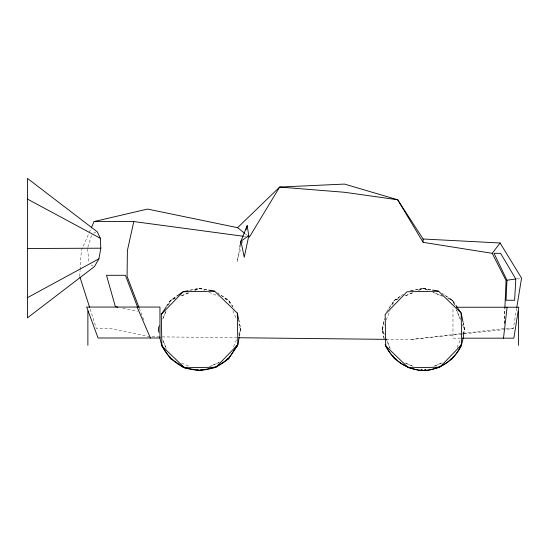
<?xml version="1.0" encoding="UTF-8"?>
<svg xmlns="http://www.w3.org/2000/svg" width="549" height="549" viewBox="0 0 549 549"><rect width="100%" height="100%" fill="white"/><g stroke="black" fill="none" stroke-linecap="round" stroke-linejoin="round"><path stroke-width="0.41" stroke-dasharray="2.75 2.06" d="M504.222 323.526L504.874 308.36M504.243 323.491L504.95 308.215M79.708 276.346L80.079 270.527M80.12 269.696L81.334 250.57L88.897 233.318M504.009 328.583L410.034 339.618L513.336 328.583L516.623 308.394M159.244 325.276L158.448 329.455L159.231 333.668M239.446 336.166L240.716 329.475L238.801 319.443M384.039 338.685L382.289 329.489L384.362 318.598M463.624 334.492L464.571 329.475L463.294 322.785M239.666 247.764L236.962 261.887L240.915 247.887M159.292 325.379L158.435 329.489L159.135 332.742M239.337 336.043L240.702 329.462L238.492 318.797M384.183 338.5L382.303 329.455L384.348 319.635M463.534 334.396L464.564 329.462L463.205 322.908M242.308 242.953L242.775 241.306M87.826 247.215L91.587 235.308M159.086 327.918L158.435 329.489L159.086 331.061L158.448 329.455L159.1 327.883M162.669 319.264L166.244 310.617L162.682 319.237M233.545 346.762L236.804 338.905M238.753 334.183L240.716 329.475L238.767 324.761M382.303 329.455L384.259 334.169L382.289 329.489L384.259 324.733M386.194 320.053L390.126 310.59M392.405 305.086L394.36 300.372L400.688 296.069M457.077 347.544L460.337 339.694M462.608 334.183L464.571 329.475L462.622 324.761L464.564 329.462M89.247 232.529L90.962 228.61M166.827 305.992L170.506 300.372L176.126 296.542M388.836 308.799L394.36 300.372L399.946 296.721M166.649 306.026L170.478 300.399L176.092 296.721M386.668 311.654L394.333 300.399L399.082 298.416L394.333 300.399M401.388 295.588L403.501 294.154M175.193 298.443L170.478 300.399L168.522 305.114L170.506 300.372L175.227 298.416M181.479 295.829L190.119 292.246M194.833 290.284L199.548 288.328L207.769 290.05M418.688 290.284L423.403 288.328L432.447 290.222M181.513 295.808L190.167 292.226M194.888 290.27L199.61 288.321L207.954 289.913M418.743 290.27L423.464 288.321L432.646 290.078M93.584 233.195L95.828 232.405M190.558 290.215L199.61 288.321M411.126 290.901L423.464 288.321L428.179 290.277L423.403 288.328L409.204 291.045M189.529 290.249L199.548 288.328L204.317 290.277M516.712 278.768L519.937 278.322M505.704 328.583L513.336 328.583M460.666 338.17L452.959 338.17L452.959 307.234M159.622 336.866L150.22 336.763L110.322 328.583L96.384 328.583L89.871 308.181M162.223 336.894L236.825 337.717M386.022 339.357L410.151 339.618M244.312 236.386L246.014 236.612M122.784 308.161L137.641 311.208M208.984 292.24L218.461 296.144M224.719 298.752L228.679 300.385L234.423 308.833M181.499 363.122L189.35 366.361M91.065 264.975L93.124 265.922M444.814 295.328L452.534 300.385L455.402 304.606M220.952 295.328L228.679 300.385L230.278 304.311M441.959 293.207L452.506 300.378L455.265 304.599M217.404 292.734L228.652 300.378L232.79 306.706M245.472 233.943L247.441 235.507M454.483 305.1L452.534 300.385L447.819 298.43L452.506 300.378L454.133 304.311M232.906 310.604L236.145 318.461M139.268 308.147L143.824 320.067M87.655 248.855L88.938 263.191M219.236 362.464L209.8 366.375L219.229 362.464M412.402 292.898L404.544 296.158L412.45 292.878M442.302 362.786L433.655 366.375L442.295 362.786M442.316 296.144L432.887 292.233L442.281 296.144M413.205 366.361L404.565 362.779L413.219 366.382M460.343 319.257L456.439 309.821L460.323 319.243M390.113 348.32L386.208 338.884L390.113 348.354M166.258 348.32L162.682 339.673L166.258 348.354"/><path stroke-width="0.82" d="M463.033 322.085L461.153 313.054L438.493 291.196L407.015 291.759L385.158 314.419L385.727 345.897C392.796 360.377 407.317 369.93 423.423 370.596C439.811 369.635 453.92 360.762 461.139 345.911L461.167 344.209M504.908 307.522L506.054 280.56L492.199 253.329L423.107 242.329L397.668 199.767L344.525 184.08L279.661 187.058L237.587 227.677L147.516 209.073L94.064 221.556L91.312 227.828M506.96 280.216L506.075 300.255L514.619 300.255L515.806 278.995L500.585 253.322L494.025 253.322L506.96 280.216L515.806 278.995M503.488 338.17L507.111 307.234M516.76 307.55L521.55 278.103L500.098 242.994L423.107 239L397.668 199.767L344.525 192.274L279.661 187.058L249.411 237.072L248.1 236.029M98.902 258.826L100.817 248.196L100.309 238.293L97.324 231.87L27.45 178.391L27.45 317.864L94.49 266.546L98.902 258.826L27.45 297.695M239.289 337.004L237.861 344.532L228.659 358.559L216.004 367.192L199.568 370.596L184.526 367.755L170.492 358.545L161.873 345.897L161.303 314.419L166.361 306.692M463.624 334.492C462.073 354.668 443.173 370.033 423.437 370.609C405.889 369.443 392.686 360.419 385.144 344.539M239.824 246.933L240.936 241.121L247.194 225.66L248.793 235.768L244.236 257.303L240.936 241.121L248.793 235.768M243.461 236.269L133.805 221.556L127.382 250.57L127.093 276.346L138.959 307.351M246.027 229.777L247.194 225.66M159.862 337.017C161.262 350.454 171.7 361.029 183.146 367.199C199.712 373.087 215.428 370.143 228.665 358.552L229.64 356.198M452.52 358.552L450.159 359.533L452.513 358.559L453.495 356.198M228.665 358.552L226.305 359.533L228.659 358.559L237.285 345.911L236.056 347.092M492.199 253.329L500.098 242.994M161.303 314.419L183.16 291.759L188.094 290.73M459.918 347.092L461.139 345.911M176.833 296.069L183.16 291.759L214.638 291.196L237.298 313.054L238.492 318.797M199.582 370.609L201.943 369.635L199.568 370.596L197.221 369.635M27.45 248.484L100.817 248.196M94.064 221.556L133.805 221.556M137.099 307.063L159.944 307.056L159.944 337.992L98.051 337.992L86.694 307.056L137.099 307.063L150.433 337.999M456.343 307.234L518.764 307.234L513.857 338.17L462.382 338.17M238.541 337.738L385.165 339.351M435.927 367.72L438.479 367.768M184.848 367.233L183.146 367.199L181.966 365.977M212.923 367.734L214.625 367.768M432.646 290.078L438.493 291.196M208.792 290.078L214.638 291.196M117.829 307.145L115.352 306.637L106.513 275.296L125.398 275.296L137.483 306.822M172.846 359.52L170.492 358.572L169.517 356.212M27.45 199.067L100.309 238.293M237.587 227.677L244.813 233.414M385.727 345.897L408.387 367.755L439.859 367.192L461.716 344.532L461.153 313.054L455.883 305.313M161.873 345.897L184.526 367.755L216.004 367.192L237.861 344.532L237.298 313.054M161.289 344.539L162.47 345.767M393.365 356.184L394.347 358.545L396.707 359.547L394.347 358.545L393.372 356.212M169.511 356.184L170.492 358.545M79.969 277.163L89.611 307.365M518.531 311.132L518.531 345.348M423.107 239L423.107 242.329M87.881 311.132L87.881 345.348M425.798 369.635L423.437 370.609L421.076 369.635L423.423 370.596L425.784 369.621"/></g></svg>
